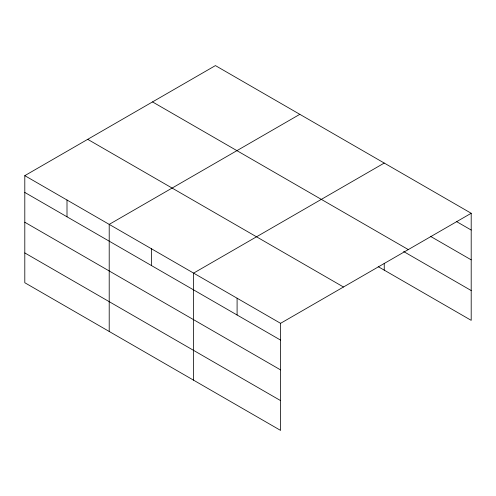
<?xml version="1.0" encoding="UTF-8"?>
<svg xmlns="http://www.w3.org/2000/svg" width="496" height="496" viewBox="0 0 496 496"><rect width="100%" height="100%" fill="white"/><g stroke="black" fill="none" stroke-linecap="round" stroke-linejoin="round"><path stroke-width="0.74" d="M24.8 175.652L280.575 323.324L280.575 430.404L24.8 282.732L24.8 175.652L215.425 65.596L471.2 213.268L471.2 320.348L378.206 266.662M299.832 114.328L109.207 224.384L109.207 331.464M384.239 163.06L193.614 273.116L193.614 380.196M280.575 323.324L471.2 213.268M456.481 221.551L471.2 230.051M430.392 236.288L471.2 259.848M152.52 101.916L408.295 249.587M403.639 251.54L471.2 290.551M87.705 139.333L343.48 287.004M24.8 192.436L280.575 340.107M24.8 222.233L280.575 369.904M24.8 252.935L280.575 400.607M384.239 263.264L384.239 270.14M237.094 298.22L237.094 315.003M151.41 248.75L151.41 265.534M67.003 200.018L67.003 216.802"/></g></svg>
